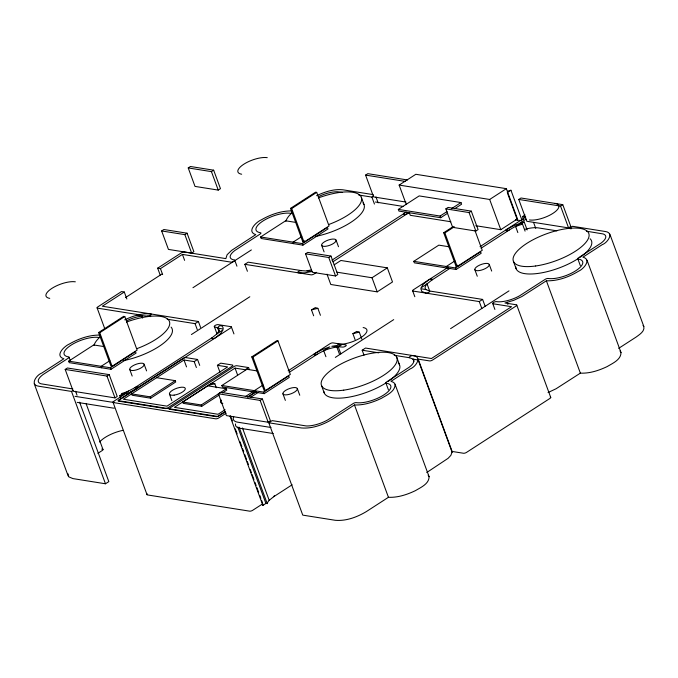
<?xml version="1.0" encoding="UTF-8"?>
<svg xmlns="http://www.w3.org/2000/svg" width="678" height="678" viewBox="0 0 678 678"><rect width="100%" height="100%" fill="white"/><g stroke="black" fill="none" stroke-linecap="round" stroke-linejoin="round"><path stroke-width="1.02" d="M292.159 484.77L273.598 496.779L269.2 500.322A18.747 6.661 -20.2 0 0 267.242 503.576L265.895 503.44L262.869 505.398L262.928 504.729M67.961 473.744L68.825 476.871L72.902 478.592L105.48 483.778L108.819 481.617L79.597 402.181M216.884 333.907L223.02 329.889L220.672 333.559L215.324 337.856A2.297 0.814 -20.2 0 1 212.307 338.72A2.297 0.814 -20.2 0 1 212.434 337.483L216.884 333.907A18.747 6.661 -20.2 0 0 218.104 328.152L214.706 326.771A2.297 0.814 -20.2 0 1 215.129 325.457A2.297 0.814 -20.2 0 1 218.13 324.635L230.901 326.66A2.297 0.814 -20.2 0 1 230.622 327.957L118.252 400.656L217.596 416.445L225.443 411.36M427.055 283.929L431.589 280.243A2.297 0.814 -20.2 0 0 431.716 279.005A2.297 0.814 -20.2 0 0 428.699 279.87L423.352 284.167L421.004 287.845L427.055 283.929L429.606 290.879M269.2 500.322L242.444 427.945M406.13 212.095L404.351 213.333A2.297 0.814 -20.2 0 0 404.224 214.57A2.297 0.814 -20.2 0 0 407.241 213.706L408.605 212.756M188.23 167.932L190.45 166.5L213.663 170.186L220.46 188.654L218.231 190.094L195.018 186.408L188.23 167.932L211.434 171.627L213.663 170.186M161.652 230.952L163.873 229.511L187.086 233.198L193.874 251.674L191.654 253.106L168.441 249.419L161.652 230.952L184.857 234.639L187.086 233.198M160.22 275.124L157.66 268.174L181.306 252.886A2.297 0.814 -20.2 0 1 184.365 252.021L225.85 258.615L227.105 254.742L231.554 250.411L255.792 234.622C246.182 231.706 256.242 221.926 261.318 219.85C270.514 214.553 281.006 210.799 291.709 210.926M126.845 298.964L124.294 292.015L102.319 306.227L198.408 321.499L200.595 327.457M157.66 268.174L160.449 268.624L182.424 254.403L230.927 262.115A2.297 0.814 -20.2 0 0 233.935 261.293A2.297 0.814 -20.2 0 0 234.351 259.971L232.901 259.64A18.747 6.661 -20.2 0 1 234.842 250.496L260.166 234.037A2.297 0.814 -20.2 0 0 260.488 232.74L259.657 232.579A20.671 7.339 -20.2 0 1 262.928 221.028A20.671 7.339 -20.2 0 1 289.625 213.197L290.523 213.307A2.297 0.814 -20.2 0 0 292.616 212.917M125.447 297.625L161.839 274.082M98.59 332.542L123.625 316.346L124.786 316.533L137.134 350.111L112.107 366.306L110.946 366.12L98.59 332.542L99.751 332.729L124.786 316.533M290.506 208.383L315.541 192.188L316.702 192.374L329.05 225.952L304.024 242.148L302.863 241.961L290.506 208.383L291.667 208.57L316.702 192.374M68.69 361.145L110.463 367.781L135.498 351.585L136.049 353.102L111.023 369.29L69.241 362.654L68.69 361.145L93.717 344.949L103.87 346.56M260.606 236.986L302.38 243.622L327.415 227.435L327.966 228.944L302.939 245.139L261.157 238.495L260.606 236.986L285.633 220.791L295.786 222.409M65.19 369.434L67.419 367.993L109.192 374.629L117.226 396.461L115.006 397.893L73.224 391.257L65.19 369.434L106.971 376.07L109.192 374.629M405.995 202.069L373.612 196.925L365.586 175.102L367.807 173.661L407.495 179.967M192.95 287.718L251.36 249.936M247.411 271.276L244.851 264.327L248.19 262.166L301.532 270.641L312.211 271.446L304.82 272.844L298.235 272.81A2.297 0.814 -20.2 0 1 298.464 271.547A2.297 0.814 -20.2 0 1 301.481 270.641M109.811 360.721L101.183 366.306L101.734 367.815M301.727 236.571L293.099 242.148L293.65 243.665M99.793 335.085C89.089 334.957 78.597 338.703 69.402 344C64.342 346.111 54.248 355.823 63.876 358.772L41.824 373.044C36.4 374.892 29.349 385.274 39.01 386.265L71.504 391.435L73.173 390.35M358.713 195.01L371.9 197.103L373.57 196.027M302.863 241.961L304.583 240.851M406.317 204.578L399.139 185.077L415.826 174.288L506.347 188.67L517.467 218.892L500.779 229.689L475.803 225.715M167.169 319.219L195.069 323.652L198.408 321.499M305.549 253.818L307.77 252.377L330.983 256.072L337.78 274.539L335.551 275.98L312.346 272.285L305.549 253.818L328.754 257.504L330.983 256.072M191.408 334.542L249.818 296.761M447.675 213.223L440.717 217.723L398.944 211.087L398.325 209.409L419.182 195.908L460.964 202.553L461.582 204.231L454.624 208.731M120.54 397.706L119.803 395.723L122.837 393.765L121.693 393.503A18.747 6.661 -20.2 0 0 128.583 391.028L134.769 387.723L212.485 337.449M122.32 395.028L128.583 391.028M124.574 394.316L113.802 401.291A2.297 0.814 -20.2 0 0 113.523 402.596L215.646 418.818A2.297 0.814 -20.2 0 0 218.706 417.962L226.172 413.139M331.932 260.174L404.402 213.29M316.618 272.327L314.067 273.98A2.297 0.814 -20.2 0 1 311.007 274.836L244.851 264.327M332.898 261.793L408.987 212.57M199.722 365.391L197.544 359.459L194.205 361.62L183.992 360.001L123.354 399.223L166.991 406.156L227.622 366.934L217.409 365.306L219.96 372.222M334.101 264.878L340.898 260.479L387.316 267.861L392.503 281.963L377.205 291.862L330.788 284.48L326.982 274.141M150.194 396.842L175.229 380.655L175.721 381.994L150.686 398.189L132.125 395.24L131.625 393.893L150.194 396.842L150.686 398.189M445.853 208.875L448.082 207.434L471.286 211.121L478.083 229.596L475.854 231.037L452.65 227.342L445.853 208.875L469.066 212.561L471.286 211.121M398.325 209.409L440.098 216.045L447.056 211.544M451.404 208.731L460.964 202.553M217.409 365.306L220.748 363.154L232.359 364.993A2.297 0.814 -20.2 0 1 232.079 366.298L168.11 407.681A2.297 0.814 -20.2 0 1 165.042 408.537L118.625 401.164A2.297 0.814 -20.2 0 1 118.904 399.859L182.874 358.476A2.297 0.814 -20.2 0 1 185.933 357.62L197.544 359.459M399.139 185.077L489.66 199.468L506.347 188.67M97.861 453.362L102.225 450.531A2.297 0.814 -20.2 0 0 102.666 449.268M336.949 272.183L372.019 277.76L387.316 267.861M251.775 356.882L276.81 340.687L277.963 340.873L290.32 374.451L265.293 390.647L264.132 390.46L251.775 356.882L252.936 357.069L277.963 340.873M474.973 230.545L482.236 250.301L457.201 266.488L456.048 266.31L443.692 232.732L453.184 226.588M249.326 369.552L248.606 367.578L245.266 369.739L235.054 368.112L174.416 407.342L218.053 414.275L225.079 409.724M219.011 395.13L201.747 406.3L183.179 403.351L182.687 402.012L207.722 385.816L226.291 388.765L226.783 390.104L222.469 392.901M443.692 232.732L444.853 232.91L454.345 226.766M221.867 385.485L263.649 392.121L288.684 375.934L289.235 377.443L264.2 393.638L222.426 386.994L221.867 385.485L246.902 369.29L257.055 370.908M413.783 261.327L455.565 267.971L480.6 251.775L481.151 253.284L456.116 269.48L414.343 262.844L413.783 261.327L438.819 245.139L448.972 246.75M218.375 393.774L220.604 392.333L262.378 398.969L270.412 420.801L268.183 422.241L226.41 415.597L218.375 393.774L260.157 400.41L262.378 398.969M518.763 199.442L520.992 198.001L562.765 204.646L570.8 226.469L568.579 227.91L526.798 221.274L518.763 199.442L560.545 206.087L562.765 204.646M182.687 402.012L201.256 404.961L226.291 388.765M523.619 219.536L522.518 216.553L525.026 214.934M245.292 396.647L253.199 391.537M262.996 385.062L254.36 390.647L254.92 392.164M454.913 260.911L446.277 266.496L446.836 268.005M247.402 397.155L256.25 391.426M288.116 370.815L329.957 343.746A2.297 0.814 -20.2 0 1 333.025 342.89L345.788 344.916A2.297 0.814 -20.2 0 1 345.568 346.178A2.297 0.814 -20.2 0 1 342.543 347.085L331.813 346.28L341.771 344.704L338.28 346.966L340.839 353.916M448.166 267.276L413.402 289.769A2.297 0.814 -20.2 0 0 413.122 291.065L479.27 301.583L482.609 299.422L485.168 306.371M480.032 246.665L525.772 217.07L522.518 216.553M225.384 411.775L219.172 415.792A2.297 0.814 -20.2 0 1 216.104 416.656L169.686 409.275A2.297 0.814 -20.2 0 1 169.966 407.978L233.935 366.586A2.297 0.814 -20.2 0 1 236.995 365.73L248.606 367.578M248.487 396.825L255.598 392.231M250.224 397.571L258.182 392.426M289.116 372.417L317.389 354.119M431.539 280.277L450.099 268.268M481.033 248.258L509.305 229.969M519.45 223.409L526.077 219.121M323.737 350.763L329.788 346.848L322.101 349.679L314.66 353.645A2.297 0.814 -20.2 0 0 314.338 354.933A2.297 0.814 -20.2 0 0 317.338 354.153L323.737 350.763L325.932 356.721M527.145 229.944L524.221 222.003L514.288 225.401L506.576 229.486A2.297 0.814 -20.2 0 0 506.254 230.783A2.297 0.814 -20.2 0 0 509.254 230.003L521.704 222.698M524.221 222.003L521.187 223.969L522.526 224.181L525.086 231.13M456.048 266.31L457.769 265.191M335.305 357.416L393.715 319.626M364.001 355.179L362.179 350.212L365.518 348.051L431.428 358.526L511.534 306.702L493.203 303.795A2.297 0.814 -20.2 0 1 493.423 302.524A2.297 0.814 -20.2 0 1 496.44 301.617L498.144 301.795A18.747 6.661 -20.2 0 0 519.662 295.761L545.18 279.328A2.297 0.814 -20.2 0 1 548.197 278.463L549.095 278.582A20.671 7.339 -20.2 0 0 575.792 270.742A20.671 7.339 -20.2 0 0 579.063 259.191L578.232 259.03A2.297 0.814 -20.2 0 1 578.554 257.733L601.098 243.071A18.747 6.661 -20.2 0 0 603.039 233.927L586.419 231.19M409.673 357.755A2.297 0.814 -20.2 0 1 410.088 356.433A2.297 0.814 -20.2 0 1 413.097 355.611C422.758 356.603 415.716 366.984 410.283 368.84L391.011 381.307L393.621 382.426L394.91 383.867L429.089 476.702C429.149 483.897 420.707 487.457 415.428 490.643C407.054 494.652 397.833 497.711 388.443 497.296L366.383 511.568C357.103 517.119 346.221 521.238 335.263 520.289L302.761 515.127L268.793 422.784L272.124 420.623L306.227 425.945A18.747 6.661 -20.2 0 0 327.745 419.911L353.263 403.486A2.297 0.814 -20.2 0 1 356.281 402.622L357.179 402.732A20.671 7.339 -20.2 0 0 383.875 394.901A20.671 7.339 -20.2 0 0 387.155 383.341L386.316 383.189A2.297 0.814 -20.2 0 1 386.638 381.892L409.181 367.23A18.747 6.661 -20.2 0 0 413.072 359.137L409.673 357.755L394.215 355.306M450.582 328.661L508.992 290.879M506.686 302.549L507.169 302.422L507.898 304.414M395.113 384.358C395.147 391.604 386.646 395.164 381.324 398.367C372.985 402.334 363.806 405.376 354.467 404.952L332.406 419.224C323.135 424.775 312.244 428.894 301.286 427.945L268.793 422.784M571.207 228.774L569.181 228.452L572.52 226.291L605.013 231.461C614.709 232.537 607.607 242.775 602.2 244.682L582.927 257.157C592.021 259.505 583.478 269.208 578.52 271.225C568.918 277.039 557.74 281.15 546.383 280.794L521.865 296.549L513.805 300.303L504.949 302.973L516.263 304.769A2.297 0.814 -20.2 0 1 515.992 306.066L432.547 360.052A2.297 0.814 -20.2 0 1 429.488 360.908L418.173 359.111L452.184 451.65L450.895 455.328L448.082 458.336L426.742 472.515M262.632 503.873L252.682 510.305A2.297 0.814 -20.2 0 1 249.623 511.161L147.499 494.932A2.297 0.814 -20.2 0 1 147.355 493.957M587.029 260.208L620.997 352.552C621.048 359.789 612.531 363.349 607.217 366.552C598.877 370.527 589.699 373.561 580.36 373.137L556.079 388.757L548.061 392.537M618.658 348.365L636.176 337.025C639.473 334.559 645.007 331.305 643.812 326.449L609.836 234.105M507.263 192.501L510.949 190.238L521.907 220.019M313.668 315.795L311.482 309.838L315.338 307.617L317.872 308.346L320.431 315.295M355.069 339.61L352.882 333.652L356.747 331.432L359.272 332.161L361.832 339.11M316.618 195.679C324.711 191.891 333.695 188.848 342.737 189.781L373.205 194.62M124.71 319.83C132.795 316.05 141.778 312.999 150.83 313.931A2.297 0.814 -20.2 0 1 150.601 315.202A2.297 0.814 -20.2 0 1 147.584 316.109L136.854 315.304M510.949 190.238L507.534 191.23M311.482 309.838L317.872 308.346M352.882 333.652L359.272 332.161M522.526 224.181L522.331 224.232A18.747 6.661 -20.2 0 0 515.45 226.698M119.803 395.723L129.735 392.325L137.448 388.24A2.297 0.814 -20.2 0 0 137.77 386.943A2.297 0.814 -20.2 0 0 134.769 387.723M214.858 383.782L208.46 385.274L212.324 383.053L214.858 383.782L216.316 387.757M365.586 175.102L405.274 181.407M515.424 219.774L521.679 220.765M342.492 192.433L337.797 191.781A18.747 6.661 -20.2 0 0 318.321 196.73M375.4 202.002L403.359 206.451M556.901 230.851L538.256 227.884A21.052 7.475 -20.2 0 0 524.747 229.35M450.836 221.748L410.258 215.299L409.181 212.375M425.92 289.574L420.818 288.701L421.809 291.438L425.894 293.099A2.297 0.814 -20.2 0 0 428.894 292.269A2.297 0.814 -20.2 0 0 429.318 290.955L425.92 289.574A18.747 6.661 -20.2 0 1 427.14 283.828M429.276 290.947L482.609 299.422M124.294 292.015L121.506 291.565L97.861 306.863A2.297 0.814 -20.2 0 0 97.59 308.168L139.075 314.753M147.533 316.101L150.635 316.592M362.179 350.212L378.714 352.84M413.072 359.137L418.165 360.01L452.141 452.345M156.66 377.697L175.229 380.655M72.817 388.952L40.985 383.799A18.747 6.661 -20.2 0 1 42.926 374.654L68.249 358.187A2.297 0.814 -20.2 0 0 68.571 356.899L67.741 356.738A20.671 7.339 -20.2 0 1 71.012 345.178A20.671 7.339 -20.2 0 1 97.708 337.347L98.615 337.466A2.297 0.814 -20.2 0 0 100.7 337.076M452.15 451.455L463.464 453.251A2.297 0.814 -20.2 0 0 466.523 452.395L549.968 398.41A2.297 0.814 -20.2 0 0 550.239 397.113M75.004 396.333L110.217 401.927A21.052 7.475 -20.2 0 0 114.04 402.122M271.005 427.479L237.868 422.216A21.052 7.475 -20.2 0 1 233.724 416.733M77.233 402.376L112.438 407.978A21.052 7.475 -20.2 0 0 114.235 408.156M273.226 433.522L240.088 428.259A21.052 7.475 -20.2 0 1 235.546 423.928M101.717 449.082L102.547 449.243M643.066 325.457L643.812 326.449M620.039 351.034L621.014 352.602M428.165 475.236L429.089 476.702M560.545 206.087L568.579 227.91M577.783 258.716L580.343 265.666M533.552 222.392L535.739 228.35M546.383 280.794L580.36 373.137M507.627 193.493L517.484 220.308M515.653 226.613L517.839 232.571M513.407 261.335L516.128 268.717M489.66 199.468L500.779 229.689M516.755 305.075L550.731 397.418M489.253 264.471A7.653 2.72 -20.2 0 1 479.109 270.607A7.653 2.72 -20.2 0 1 477.778 266.081A7.653 2.72 -20.2 0 1 489.253 264.471L491.686 271.081M469.066 212.561L475.854 231.037M492.703 303.481L494.898 309.439M474.837 269.641L477.27 276.251M479.27 301.583L481.829 308.532M440.098 216.045L440.717 217.723M444.853 232.91L457.201 266.488M455.565 267.971L456.116 269.48M412.631 290.76L414.826 296.718M375.968 196.925L378.154 202.883M371.9 197.103L374.451 204.053M318.346 197.925A40.188 14.272 -20.2 0 1 361.289 197.188L364.01 204.578M413.114 359.204L413.851 361.188M372.019 277.76L377.205 291.862M396.825 357.492L399.545 364.874M336.068 240.131A7.653 2.72 -20.2 0 1 325.923 246.267A7.653 2.72 -20.2 0 1 324.593 241.741A7.653 2.72 -20.2 0 1 336.068 240.131L338.5 246.741M385.867 382.875L388.426 389.825M328.754 257.504L335.551 275.98M321.66 245.292L324.092 251.902M291.667 208.57L304.024 242.148M302.38 243.622L302.939 245.139M336.864 347.085L339.424 354.035M354.467 404.952L388.443 497.296M321.491 385.485L324.211 392.876M297.337 388.63A7.653 2.72 -20.2 0 1 287.192 394.766A7.653 2.72 -20.2 0 1 285.862 390.24A7.653 2.72 -20.2 0 1 297.337 388.63L299.769 395.24M211.434 171.627L218.231 190.094M234.749 260.242L236.944 266.2M282.929 393.791L285.362 400.401M252.936 357.069L265.293 390.647M263.649 392.121L264.2 393.638M260.157 400.41L268.183 422.241M231.393 326.966L233.952 333.915M235.054 368.112L237.597 375.027M184.857 234.639L191.654 253.106M219.248 331.203L218.155 328.22L223.206 329.025C223.443 325.499 219.731 324.211 217.587 327.788L218.689 330.771M214.307 326.508L216.867 333.457M182.424 254.403L184.611 260.36M239.105 427.199L267.242 503.652M237.766 426.987L265.895 503.44M230.545 415.97L232.376 420.936M235.3 428.877L237.122 433.844M240.046 441.785L241.876 446.751M242.605 448.734L243.699 451.718M244.792 454.692L246.623 459.659M247.351 461.642L248.453 464.625M250.275 469.591L251.369 472.566M252.106 474.549L253.928 479.515M255.021 482.499L256.123 485.473M256.852 487.457L258.682 492.423M259.776 495.406L260.869 498.381M261.598 500.372L262.7 503.347M229.986 416.038L262.869 505.398M195.069 323.652L197.256 329.61M160.449 268.624L162.644 274.582M194.205 361.62L196.383 367.544M201.256 404.961L201.747 406.3M183.992 360.001L186.535 366.908M141.905 316.101L142.634 318.092M169.441 394.062L171.856 400.639M144.151 364.281A7.653 2.72 -20.2 0 1 134.007 370.417A7.653 2.72 -20.2 0 1 132.676 365.891A7.653 2.72 -20.2 0 1 144.151 364.281L146.584 370.891M129.744 369.451L132.176 376.061M97.098 307.863L104.768 328.711M99.751 332.729L112.107 366.306M110.463 367.781L111.023 369.29M106.971 376.07L115.006 397.893M113.031 402.291L147.007 494.626M69.02 357.213L70.122 360.188M86.191 403.876L102.997 449.556M75.572 391.257L77.038 395.232M71.504 391.435L105.48 483.778M34.188 383.621L68.164 475.964M222.833 403.351A8.424 2.992 -20.2 0 1 221.367 400.096M555.053 203.392A17.603 6.255 -20.2 0 1 552.934 213.367A17.603 6.255 -20.2 0 1 529.467 219.943M590.097 238.749A40.188 14.272 -20.2 0 1 581.766 256.098M580.91 256.725A40.188 14.272 -20.2 0 1 580.021 257.352M578.165 258.598A40.188 14.272 -20.2 0 1 537.815 273.454A40.188 14.272 -20.2 0 1 515.755 266.869M241.665 174.212A17.603 6.255 -20.2 0 1 243.783 164.237A17.603 6.255 -20.2 0 1 267.251 157.66M361.289 197.188A40.188 14.272 -20.2 0 1 328.898 224.452M285.87 221.274A40.188 14.272 -20.2 0 1 292.523 212.341M363.001 202.968A40.188 14.272 -20.2 0 1 353.018 220.892A40.188 14.272 -20.2 0 1 315.592 236.436M311.312 269.929A18.747 6.661 -20.2 0 1 306.964 270.666M363.137 327.55A17.603 6.255 -20.2 0 1 361.018 337.517A17.603 6.255 -20.2 0 1 337.551 344.102M399.122 364.044A40.188 14.272 -20.2 0 1 389.85 380.248M388.994 380.875A40.188 14.272 -20.2 0 1 388.104 381.502M386.248 382.748A40.188 14.272 -20.2 0 1 346.466 397.537A40.188 14.272 -20.2 0 1 323.872 391.511M398.181 362.899A40.188 14.272 -20.2 0 1 398.85 363.645M323.533 350.848A18.747 6.661 -20.2 0 1 337.059 347.06M49.748 298.362A17.603 6.255 -20.2 0 1 51.867 288.396A17.603 6.255 -20.2 0 1 75.334 281.811M126.43 322.075A40.188 14.272 -20.2 0 1 169.373 321.347A40.188 14.272 -20.2 0 1 136.981 348.611M93.954 345.433A40.188 14.272 -20.2 0 1 100.607 336.491M171.085 327.118A40.188 14.272 -20.2 0 1 161.101 345.043A40.188 14.272 -20.2 0 1 123.676 360.594M126.405 320.88A18.747 6.661 -20.2 0 1 142.1 316.075M274.243 495.686A2.297 0.814 -20.2 0 1 273.649 496.737M99.641 442.031A20.671 7.339 -20.2 0 1 123.049 430.335M174.127 395.13A8.424 2.992 -20.2 0 0 185.289 388.375A8.424 2.992 -20.2 0 0 172.67 390.155A8.424 2.992 -20.2 0 0 174.127 395.13M535.662 265.988A40.188 14.272 -20.2 0 0 588.894 233.774A40.188 14.272 -20.2 0 0 528.67 242.232A40.188 14.272 -20.2 0 0 535.662 265.988M343.746 390.147A40.188 14.272 -20.2 0 0 396.977 357.933A40.188 14.272 -20.2 0 0 336.754 366.391A40.188 14.272 -20.2 0 0 343.746 390.147"/></g></svg>
